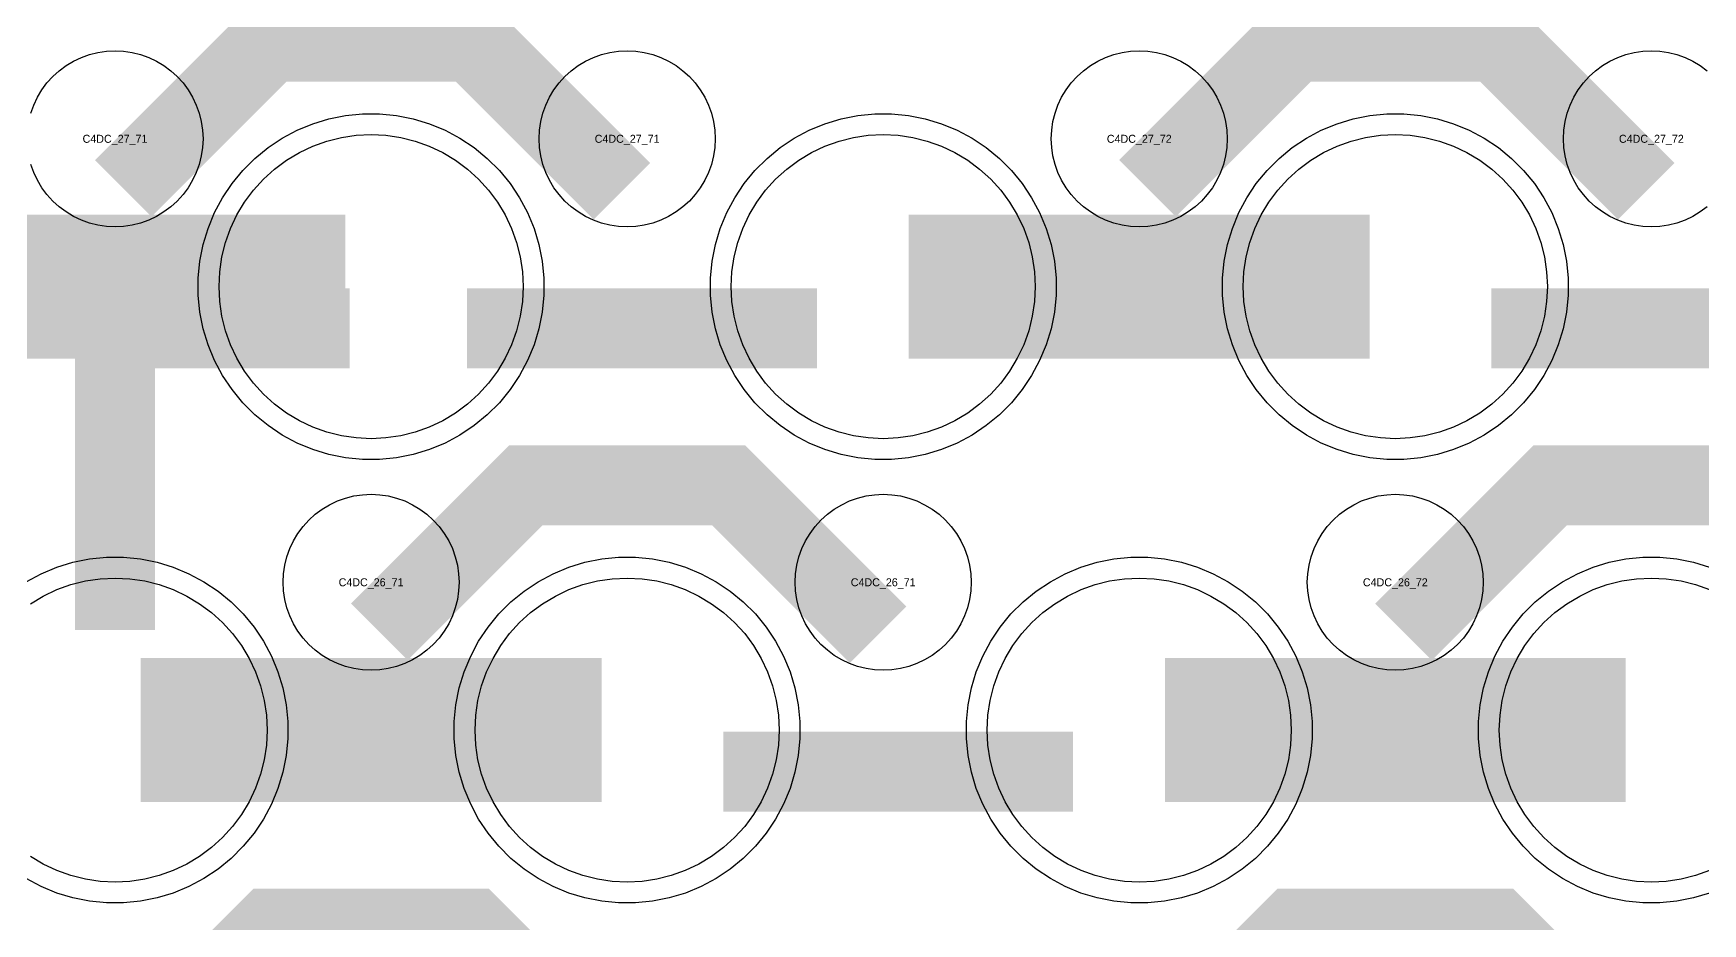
# Model space of a CAD drawing. Extents: x -11880 to 11880, y -14992 to 14992.
# Drawn here: x 10694 to 11216, y -11297 to -11019 of the extents above; entities that cross this region are included whole.
import ezdxf
from ezdxf.enums import TextEntityAlignment as Align

# ---------------------------------------------------------------- set-up
doc = ezdxf.new("R2010")
doc.units = 0
doc.header["$MEASUREMENT"] = 0
for name, color, linetype in [('GDS_775_DT_237', 138, 'CONTINUOUS'), ('RDL1_FS', 34, 'CONTINUOUS'), ('RDL_BS', 160, 'CONTINUOUS')]:
    doc.layers.add(name, color=color, linetype=linetype)

msp = doc.modelspace()

# ---------------------------------------------------------------- linework, layer by layer
at = {"layer": 'RDL1_FS', "color": 241, "true_color": 0xf7abae}
for points in [[(10800, -11145.844), (10795.343, -11145.615), (10790.732, -11144.931), (10786.209, -11143.799), (10781.819, -11142.227), (10777.605, -11140.235), (10773.605, -11137.837), (10769.86, -11135.059), (10766.406, -11131.929), (10763.276, -11128.475), (10760.498, -11124.73), (10758.1, -11120.73), (10756.108, -11116.516), (10754.536, -11112.126), (10753.404, -11107.603), (10752.72, -11102.992), (10752.491, -11098.335), (10752.72, -11093.678), (10753.404, -11089.067), (10754.536, -11084.544), (10756.108, -11080.154), (10758.1, -11075.94), (10760.498, -11071.94), (10763.276, -11068.195), (10766.406, -11064.741), (10769.86, -11061.611), (10773.605, -11058.833), (10777.605, -11056.435), (10781.819, -11054.443), (10786.209, -11052.871), (10790.732, -11051.739), (10795.343, -11051.055), (10800, -11050.826), (10804.657, -11051.055), (10809.268, -11051.739), (10813.791, -11052.871), (10818.181, -11054.443), (10822.395, -11056.435), (10826.395, -11058.833), (10830.14, -11061.611), (10833.594, -11064.741), (10836.724, -11068.195), (10839.502, -11071.94), (10841.9, -11075.94), (10843.892, -11080.154), (10845.464, -11084.544), (10846.596, -11089.067), (10847.28, -11093.678), (10847.509, -11098.335), (10847.28, -11102.992), (10846.596, -11107.603), (10845.464, -11112.126), (10843.892, -11116.516), (10841.9, -11120.73), (10839.502, -11124.73), (10836.724, -11128.475), (10833.594, -11131.929), (10830.14, -11135.059), (10826.395, -11137.837), (10822.395, -11140.235), (10818.181, -11142.227), (10813.791, -11143.799), (10809.268, -11144.931), (10804.657, -11145.615)], [(10960, -11145.844), (10955.343, -11145.615), (10950.732, -11144.931), (10946.209, -11143.799), (10941.819, -11142.227), (10937.605, -11140.235), (10933.605, -11137.837), (10929.86, -11135.059), (10926.406, -11131.929), (10923.276, -11128.475), (10920.498, -11124.73), (10918.1, -11120.73), (10916.108, -11116.516), (10914.536, -11112.126), (10913.404, -11107.603), (10912.72, -11102.992), (10912.491, -11098.335), (10912.72, -11093.678), (10913.404, -11089.067), (10914.536, -11084.544), (10916.108, -11080.154), (10918.1, -11075.94), (10920.498, -11071.94), (10923.276, -11068.195), (10926.406, -11064.741), (10929.86, -11061.611), (10933.605, -11058.833), (10937.605, -11056.435), (10941.819, -11054.443), (10946.209, -11052.871), (10950.732, -11051.739), (10955.343, -11051.055), (10960, -11050.826), (10964.657, -11051.055), (10969.268, -11051.739), (10973.791, -11052.871), (10978.181, -11054.443), (10982.395, -11056.435), (10986.395, -11058.833), (10990.14, -11061.611), (10993.594, -11064.741), (10996.724, -11068.195), (10999.502, -11071.94), (11001.9, -11075.94), (11003.892, -11080.154), (11005.464, -11084.544), (11006.596, -11089.067), (11007.28, -11093.678), (11007.509, -11098.335), (11007.28, -11102.992), (11006.596, -11107.603), (11005.464, -11112.126), (11003.892, -11116.516), (11001.9, -11120.73), (10999.502, -11124.73), (10996.724, -11128.475), (10993.594, -11131.929), (10990.14, -11135.059), (10986.395, -11137.837), (10982.395, -11140.235), (10978.181, -11142.227), (10973.791, -11143.799), (10969.268, -11144.931), (10964.657, -11145.615)], [(11120, -11145.844), (11115.343, -11145.615), (11110.732, -11144.931), (11106.209, -11143.799), (11101.819, -11142.227), (11097.605, -11140.235), (11093.605, -11137.837), (11089.86, -11135.059), (11086.406, -11131.929), (11083.276, -11128.475), (11080.498, -11124.73), (11078.1, -11120.73), (11076.108, -11116.516), (11074.536, -11112.126), (11073.404, -11107.603), (11072.72, -11102.992), (11072.491, -11098.335), (11072.72, -11093.678), (11073.404, -11089.067), (11074.536, -11084.544), (11076.108, -11080.154), (11078.1, -11075.94), (11080.498, -11071.94), (11083.276, -11068.195), (11086.406, -11064.741), (11089.86, -11061.611), (11093.605, -11058.833), (11097.605, -11056.435), (11101.819, -11054.443), (11106.209, -11052.871), (11110.732, -11051.739), (11115.343, -11051.055), (11120, -11050.826), (11124.657, -11051.055), (11129.268, -11051.739), (11133.791, -11052.871), (11138.181, -11054.443), (11142.395, -11056.435), (11146.395, -11058.833), (11150.14, -11061.611), (11153.594, -11064.741), (11156.724, -11068.195), (11159.502, -11071.94), (11161.9, -11075.94), (11163.892, -11080.154), (11165.464, -11084.544), (11166.596, -11089.067), (11167.28, -11093.678), (11167.509, -11098.335), (11167.28, -11102.992), (11166.596, -11107.603), (11165.464, -11112.126), (11163.892, -11116.516), (11161.9, -11120.73), (11159.502, -11124.73), (11156.724, -11128.475), (11153.594, -11131.929), (11150.14, -11135.059), (11146.395, -11137.837), (11142.395, -11140.235), (11138.181, -11142.227), (11133.791, -11143.799), (11129.268, -11144.931), (11124.657, -11145.615)], [(10880, -11284.409), (10875.343, -11284.18), (10870.732, -11283.496), (10866.209, -11282.364), (10861.819, -11280.792), (10857.605, -11278.8), (10853.605, -11276.402), (10849.86, -11273.624), (10846.406, -11270.494), (10843.276, -11267.04), (10840.498, -11263.295), (10838.1, -11259.295), (10836.108, -11255.081), (10834.536, -11250.691), (10833.404, -11246.168), (10832.72, -11241.557), (10832.491, -11236.9), (10832.72, -11232.243), (10833.404, -11227.632), (10834.536, -11223.109), (10836.108, -11218.719), (10838.1, -11214.505), (10840.498, -11210.505), (10843.276, -11206.76), (10846.406, -11203.306), (10849.86, -11200.176), (10853.605, -11197.398), (10857.605, -11195), (10861.819, -11193.008), (10866.209, -11191.436), (10870.732, -11190.304), (10875.343, -11189.62), (10880, -11189.391), (10884.657, -11189.62), (10889.268, -11190.304), (10893.791, -11191.436), (10898.181, -11193.008), (10902.395, -11195), (10906.395, -11197.398), (10910.14, -11200.176), (10913.594, -11203.306), (10916.724, -11206.76), (10919.502, -11210.505), (10921.9, -11214.505), (10923.892, -11218.719), (10925.464, -11223.109), (10926.596, -11227.632), (10927.28, -11232.243), (10927.509, -11236.9), (10927.28, -11241.557), (10926.596, -11246.168), (10925.464, -11250.691), (10923.892, -11255.081), (10921.9, -11259.295), (10919.502, -11263.295), (10916.724, -11267.04), (10913.594, -11270.494), (10910.14, -11273.624), (10906.395, -11276.402), (10902.395, -11278.8), (10898.181, -11280.792), (10893.791, -11282.364), (10889.268, -11283.496), (10884.657, -11284.18)], [(11040, -11284.409), (11035.343, -11284.18), (11030.732, -11283.496), (11026.209, -11282.364), (11021.819, -11280.792), (11017.605, -11278.8), (11013.605, -11276.402), (11009.86, -11273.624), (11006.406, -11270.494), (11003.276, -11267.04), (11000.498, -11263.295), (10998.1, -11259.295), (10996.108, -11255.081), (10994.536, -11250.691), (10993.404, -11246.168), (10992.72, -11241.557), (10992.491, -11236.9), (10992.72, -11232.243), (10993.404, -11227.632), (10994.536, -11223.109), (10996.108, -11218.719), (10998.1, -11214.505), (11000.498, -11210.505), (11003.276, -11206.76), (11006.406, -11203.306), (11009.86, -11200.176), (11013.605, -11197.398), (11017.605, -11195), (11021.819, -11193.008), (11026.209, -11191.436), (11030.732, -11190.304), (11035.343, -11189.62), (11040, -11189.391), (11044.657, -11189.62), (11049.268, -11190.304), (11053.791, -11191.436), (11058.181, -11193.008), (11062.395, -11195), (11066.395, -11197.398), (11070.14, -11200.176), (11073.594, -11203.306), (11076.724, -11206.76), (11079.502, -11210.505), (11081.9, -11214.505), (11083.892, -11218.719), (11085.464, -11223.109), (11086.596, -11227.632), (11087.28, -11232.243), (11087.509, -11236.9), (11087.28, -11241.557), (11086.596, -11246.168), (11085.464, -11250.691), (11083.892, -11255.081), (11081.9, -11259.295), (11079.502, -11263.295), (11076.724, -11267.04), (11073.594, -11270.494), (11070.14, -11273.624), (11066.395, -11276.402), (11062.395, -11278.8), (11058.181, -11280.792), (11053.791, -11282.364), (11049.268, -11283.496), (11044.657, -11284.18)]]:
    msp.add_lwpolyline(points, close=True, dxfattribs=at)
for points in [[(10648.002, -11098.335, 45, 45, 0), (10720.002, -11098.335, 45, 45, 0)], [(10720.002, -11098.335, 45, 45, 0), (10792.002, -11098.335, 45, 45, 0)], [(10968.002, -11098.335, 45, 45, 0), (11040.002, -11098.335, 45, 45, 0)], [(11040.002, -11098.335, 45, 45, 0), (11112.002, -11098.335, 45, 45, 0)], [(10728.002, -11236.9, 45, 45, 0), (10800.002, -11236.9, 45, 45, 0)], [(10800.002, -11236.9, 45, 45, 0), (10872.002, -11236.9, 45, 45, 0)], [(11048.002, -11236.9, 45, 45, 0), (11120.002, -11236.9, 45, 45, 0)], [(11120.002, -11236.9, 45, 45, 0), (11192.002, -11236.9, 45, 45, 0)]]:
    msp.add_lwpolyline(points, format="xyseb", dxfattribs=at)
for points in [[(10693.605, -11197.398), (10697.605, -11195), (10701.819, -11193.008), (10706.209, -11191.436), (10710.732, -11190.304), (10715.343, -11189.62), (10720, -11189.391), (10724.657, -11189.62), (10729.268, -11190.304), (10733.791, -11191.436), (10738.181, -11193.008), (10742.395, -11195), (10746.395, -11197.398), (10750.14, -11200.176), (10753.594, -11203.306), (10756.724, -11206.76), (10759.502, -11210.505), (10761.9, -11214.505), (10763.892, -11218.719), (10765.464, -11223.109), (10766.596, -11227.632), (10767.28, -11232.243), (10767.509, -11236.9), (10767.28, -11241.557), (10766.596, -11246.168), (10765.464, -11250.691), (10763.892, -11255.081), (10761.9, -11259.295), (10759.502, -11263.295), (10756.724, -11267.04), (10753.594, -11270.494), (10750.14, -11273.624), (10746.395, -11276.402), (10742.395, -11278.8), (10738.181, -11280.792), (10733.791, -11282.364), (10729.268, -11283.496), (10724.657, -11284.18), (10720, -11284.409), (10715.343, -11284.18), (10710.732, -11283.496), (10706.209, -11282.364), (10701.819, -11280.792), (10697.605, -11278.8), (10693.605, -11276.402)], [(11218.181, -11280.792), (11213.791, -11282.364), (11209.268, -11283.496), (11204.657, -11284.18), (11200, -11284.409), (11195.343, -11284.18), (11190.732, -11283.496), (11186.209, -11282.364), (11181.819, -11280.792), (11177.605, -11278.8), (11173.605, -11276.402), (11169.86, -11273.624), (11166.406, -11270.494), (11163.276, -11267.04), (11160.498, -11263.295), (11158.1, -11259.295), (11156.108, -11255.081), (11154.536, -11250.691), (11153.404, -11246.168), (11152.72, -11241.557), (11152.491, -11236.9), (11152.72, -11232.243), (11153.404, -11227.632), (11154.536, -11223.109), (11156.108, -11218.719), (11158.1, -11214.505), (11160.498, -11210.505), (11163.276, -11206.76), (11166.406, -11203.306), (11169.86, -11200.176), (11173.605, -11197.398), (11177.605, -11195), (11181.819, -11193.008), (11186.209, -11191.436), (11190.732, -11190.304), (11195.343, -11189.62), (11200, -11189.391), (11204.657, -11189.62), (11209.268, -11190.304), (11213.791, -11191.436), (11218.181, -11193.008)]]:
    msp.add_lwpolyline(points, dxfattribs=at)
at = {"layer": 'RDL_BS'}
for points in [[(10722.562, -11067.649, 25, 25, 0), (10768.377, -11021.834, 25, 25, 0), (10801.93, -11021.834, 25, 25, 0)], [(10878.401, -11068.548, 25, 25, 0), (10831.687, -11021.834, 25, 25, 0), (10801.929, -11021.834, 25, 25, 0)], [(11042.562, -11067.649, 25, 25, 0), (11088.377, -11021.834, 25, 25, 0), (11121.93, -11021.834, 25, 25, 0)], [(11198.401, -11068.548, 25, 25, 0), (11151.687, -11021.834, 25, 25, 0), (11121.929, -11021.834, 25, 25, 0)], [(10802.562, -11206.214, 25, 25, 0), (10848.377, -11160.399, 25, 25, 0), (10881.93, -11160.399, 25, 25, 0)], [(10958.401, -11207.113, 25, 25, 0), (10911.687, -11160.399, 25, 25, 0), (10881.929, -11160.399, 25, 25, 0)], [(11122.562, -11206.214, 25, 25, 0), (11168.377, -11160.399, 25, 25, 0), (11201.93, -11160.399, 25, 25, 0)], [(11278.401, -11207.113, 25, 25, 0), (11231.687, -11160.399, 25, 25, 0), (11201.929, -11160.399, 25, 25, 0)], [(10722.562, -11344.774, 25, 25, 0), (10768.377, -11298.959, 25, 25, 0), (10801.93, -11298.959, 25, 25, 0)], [(10878.401, -11345.673, 25, 25, 0), (10831.687, -11298.959, 25, 25, 0), (10801.929, -11298.959, 25, 25, 0)], [(11042.562, -11344.774, 25, 25, 0), (11088.377, -11298.959, 25, 25, 0), (11121.93, -11298.959, 25, 25, 0)], [(11198.401, -11345.673, 25, 25, 0), (11151.687, -11298.959, 25, 25, 0), (11121.929, -11298.959, 25, 25, 0)]]:
    msp.add_lwpolyline(points, format="xyseb", dxfattribs=at)
for points in [[(10693.691, -11044.163), (10694.598, -11041.628), (10695.75, -11039.191), (10697.143, -11036.867), (10698.746, -11034.704), (10700.558, -11032.705), (10702.557, -11030.893), (10704.72, -11029.29), (10707.044, -11027.897), (10709.481, -11026.745), (10712.016, -11025.838), (10714.635, -11025.181), (10717.307, -11024.785), (10720, -11024.653), (10722.693, -11024.785), (10725.365, -11025.181), (10727.984, -11025.838), (10730.519, -11026.745), (10732.956, -11027.897), (10735.28, -11029.29), (10737.443, -11030.893), (10739.442, -11032.705), (10741.254, -11034.704), (10742.857, -11036.867), (10744.25, -11039.191), (10745.402, -11041.628), (10746.309, -11044.163), (10746.966, -11046.782), (10747.362, -11049.454), (10747.494, -11052.147), (10747.362, -11054.84), (10746.966, -11057.512), (10746.309, -11060.131), (10745.402, -11062.666), (10744.25, -11065.103), (10742.857, -11067.427), (10741.254, -11069.59), (10739.442, -11071.589), (10737.443, -11073.401), (10735.28, -11075.004), (10732.956, -11076.397), (10730.519, -11077.549), (10727.984, -11078.456), (10725.365, -11079.113), (10722.693, -11079.509), (10720, -11079.641), (10717.307, -11079.509), (10714.635, -11079.113), (10712.016, -11078.456), (10709.481, -11077.549), (10707.044, -11076.397), (10704.72, -11075.004), (10702.557, -11073.401), (10700.558, -11071.589), (10698.746, -11069.59), (10697.143, -11067.427), (10695.75, -11065.103), (10694.598, -11062.666), (10693.691, -11060.131)], [(11217.443, -11073.401), (11215.28, -11075.004), (11212.956, -11076.397), (11210.519, -11077.549), (11207.984, -11078.456), (11205.365, -11079.113), (11202.693, -11079.509), (11200, -11079.641), (11197.307, -11079.509), (11194.635, -11079.113), (11192.016, -11078.456), (11189.481, -11077.549), (11187.044, -11076.397), (11184.72, -11075.004), (11182.557, -11073.401), (11180.558, -11071.589), (11178.746, -11069.59), (11177.143, -11067.427), (11175.75, -11065.103), (11174.598, -11062.666), (11173.691, -11060.131), (11173.034, -11057.512), (11172.638, -11054.84), (11172.506, -11052.147), (11172.638, -11049.454), (11173.034, -11046.782), (11173.691, -11044.163), (11174.598, -11041.628), (11175.75, -11039.191), (11177.143, -11036.867), (11178.746, -11034.704), (11180.558, -11032.705), (11182.557, -11030.893), (11184.72, -11029.29), (11187.044, -11027.897), (11189.481, -11026.745), (11192.016, -11025.838), (11194.635, -11025.181), (11197.307, -11024.785), (11200, -11024.653), (11202.693, -11024.785), (11205.365, -11025.181), (11207.984, -11025.838), (11210.519, -11026.745), (11212.956, -11027.897), (11215.28, -11029.29), (11217.443, -11030.893)]]:
    msp.add_lwpolyline(points, dxfattribs=at)
for points in [[(10880, -11079.641), (10877.307, -11079.509), (10874.635, -11079.113), (10872.016, -11078.456), (10869.481, -11077.549), (10867.044, -11076.397), (10864.72, -11075.004), (10862.557, -11073.401), (10860.558, -11071.589), (10858.746, -11069.59), (10857.143, -11067.427), (10855.75, -11065.103), (10854.598, -11062.666), (10853.691, -11060.131), (10853.034, -11057.512), (10852.638, -11054.84), (10852.506, -11052.147), (10852.638, -11049.454), (10853.034, -11046.782), (10853.691, -11044.163), (10854.598, -11041.628), (10855.75, -11039.191), (10857.143, -11036.867), (10858.746, -11034.704), (10860.558, -11032.705), (10862.557, -11030.893), (10864.72, -11029.29), (10867.044, -11027.897), (10869.481, -11026.745), (10872.016, -11025.838), (10874.635, -11025.181), (10877.307, -11024.785), (10880, -11024.653), (10882.693, -11024.785), (10885.365, -11025.181), (10887.984, -11025.838), (10890.519, -11026.745), (10892.956, -11027.897), (10895.28, -11029.29), (10897.443, -11030.893), (10899.442, -11032.705), (10901.254, -11034.704), (10902.857, -11036.867), (10904.25, -11039.191), (10905.402, -11041.628), (10906.309, -11044.163), (10906.966, -11046.782), (10907.362, -11049.454), (10907.494, -11052.147), (10907.362, -11054.84), (10906.966, -11057.512), (10906.309, -11060.131), (10905.402, -11062.666), (10904.25, -11065.103), (10902.857, -11067.427), (10901.254, -11069.59), (10899.442, -11071.589), (10897.443, -11073.401), (10895.28, -11075.004), (10892.956, -11076.397), (10890.519, -11077.549), (10887.984, -11078.456), (10885.365, -11079.113), (10882.693, -11079.509)], [(11040, -11079.641), (11037.307, -11079.509), (11034.635, -11079.113), (11032.016, -11078.456), (11029.481, -11077.549), (11027.044, -11076.397), (11024.72, -11075.004), (11022.557, -11073.401), (11020.558, -11071.589), (11018.746, -11069.59), (11017.143, -11067.427), (11015.75, -11065.103), (11014.598, -11062.666), (11013.691, -11060.131), (11013.034, -11057.512), (11012.638, -11054.84), (11012.506, -11052.147), (11012.638, -11049.454), (11013.034, -11046.782), (11013.691, -11044.163), (11014.598, -11041.628), (11015.75, -11039.191), (11017.143, -11036.867), (11018.746, -11034.704), (11020.558, -11032.705), (11022.557, -11030.893), (11024.72, -11029.29), (11027.044, -11027.897), (11029.481, -11026.745), (11032.016, -11025.838), (11034.635, -11025.181), (11037.307, -11024.785), (11040, -11024.653), (11042.693, -11024.785), (11045.365, -11025.181), (11047.984, -11025.838), (11050.519, -11026.745), (11052.956, -11027.897), (11055.28, -11029.29), (11057.443, -11030.893), (11059.442, -11032.705), (11061.254, -11034.704), (11062.857, -11036.867), (11064.25, -11039.191), (11065.402, -11041.628), (11066.309, -11044.163), (11066.966, -11046.782), (11067.362, -11049.454), (11067.494, -11052.147), (11067.362, -11054.84), (11066.966, -11057.512), (11066.309, -11060.131), (11065.402, -11062.666), (11064.25, -11065.103), (11062.857, -11067.427), (11061.254, -11069.59), (11059.442, -11071.589), (11057.443, -11073.401), (11055.28, -11075.004), (11052.956, -11076.397), (11050.519, -11077.549), (11047.984, -11078.456), (11045.365, -11079.113), (11042.693, -11079.509)], [(10800, -11218.206), (10797.307, -11218.074), (10794.635, -11217.678), (10792.016, -11217.021), (10789.481, -11216.114), (10787.044, -11214.962), (10784.72, -11213.569), (10782.557, -11211.966), (10780.558, -11210.154), (10778.746, -11208.155), (10777.143, -11205.992), (10775.75, -11203.668), (10774.598, -11201.231), (10773.691, -11198.696), (10773.034, -11196.077), (10772.638, -11193.405), (10772.506, -11190.712), (10772.638, -11188.019), (10773.034, -11185.347), (10773.691, -11182.728), (10774.598, -11180.193), (10775.75, -11177.756), (10777.143, -11175.432), (10778.746, -11173.269), (10780.558, -11171.27), (10782.557, -11169.458), (10784.72, -11167.855), (10787.044, -11166.462), (10789.481, -11165.31), (10792.016, -11164.403), (10794.635, -11163.746), (10797.307, -11163.35), (10800, -11163.218), (10802.693, -11163.35), (10805.365, -11163.746), (10807.984, -11164.403), (10810.519, -11165.31), (10812.956, -11166.462), (10815.28, -11167.855), (10817.443, -11169.458), (10819.442, -11171.27), (10821.254, -11173.269), (10822.857, -11175.432), (10824.25, -11177.756), (10825.402, -11180.193), (10826.309, -11182.728), (10826.966, -11185.347), (10827.362, -11188.019), (10827.494, -11190.712), (10827.362, -11193.405), (10826.966, -11196.077), (10826.309, -11198.696), (10825.402, -11201.231), (10824.25, -11203.668), (10822.857, -11205.992), (10821.254, -11208.155), (10819.442, -11210.154), (10817.443, -11211.966), (10815.28, -11213.569), (10812.956, -11214.962), (10810.519, -11216.114), (10807.984, -11217.021), (10805.365, -11217.678), (10802.693, -11218.074)], [(10960, -11218.206), (10957.307, -11218.074), (10954.635, -11217.678), (10952.016, -11217.021), (10949.481, -11216.114), (10947.044, -11214.962), (10944.72, -11213.569), (10942.557, -11211.966), (10940.558, -11210.154), (10938.746, -11208.155), (10937.143, -11205.992), (10935.75, -11203.668), (10934.598, -11201.231), (10933.691, -11198.696), (10933.034, -11196.077), (10932.638, -11193.405), (10932.506, -11190.712), (10932.638, -11188.019), (10933.034, -11185.347), (10933.691, -11182.728), (10934.598, -11180.193), (10935.75, -11177.756), (10937.143, -11175.432), (10938.746, -11173.269), (10940.558, -11171.27), (10942.557, -11169.458), (10944.72, -11167.855), (10947.044, -11166.462), (10949.481, -11165.31), (10952.016, -11164.403), (10954.635, -11163.746), (10957.307, -11163.35), (10960, -11163.218), (10962.693, -11163.35), (10965.365, -11163.746), (10967.984, -11164.403), (10970.519, -11165.31), (10972.956, -11166.462), (10975.28, -11167.855), (10977.443, -11169.458), (10979.442, -11171.27), (10981.254, -11173.269), (10982.857, -11175.432), (10984.25, -11177.756), (10985.402, -11180.193), (10986.309, -11182.728), (10986.966, -11185.347), (10987.362, -11188.019), (10987.494, -11190.712), (10987.362, -11193.405), (10986.966, -11196.077), (10986.309, -11198.696), (10985.402, -11201.231), (10984.25, -11203.668), (10982.857, -11205.992), (10981.254, -11208.155), (10979.442, -11210.154), (10977.443, -11211.966), (10975.28, -11213.569), (10972.956, -11214.962), (10970.519, -11216.114), (10967.984, -11217.021), (10965.365, -11217.678), (10962.693, -11218.074)], [(11120, -11218.206), (11117.307, -11218.074), (11114.635, -11217.678), (11112.016, -11217.021), (11109.481, -11216.114), (11107.044, -11214.962), (11104.72, -11213.569), (11102.557, -11211.966), (11100.558, -11210.154), (11098.746, -11208.155), (11097.143, -11205.992), (11095.75, -11203.668), (11094.598, -11201.231), (11093.691, -11198.696), (11093.034, -11196.077), (11092.638, -11193.405), (11092.506, -11190.712), (11092.638, -11188.019), (11093.034, -11185.347), (11093.691, -11182.728), (11094.598, -11180.193), (11095.75, -11177.756), (11097.143, -11175.432), (11098.746, -11173.269), (11100.558, -11171.27), (11102.557, -11169.458), (11104.72, -11167.855), (11107.044, -11166.462), (11109.481, -11165.31), (11112.016, -11164.403), (11114.635, -11163.746), (11117.307, -11163.35), (11120, -11163.218), (11122.693, -11163.35), (11125.365, -11163.746), (11127.984, -11164.403), (11130.519, -11165.31), (11132.956, -11166.462), (11135.28, -11167.855), (11137.443, -11169.458), (11139.442, -11171.27), (11141.254, -11173.269), (11142.857, -11175.432), (11144.25, -11177.756), (11145.402, -11180.193), (11146.309, -11182.728), (11146.966, -11185.347), (11147.362, -11188.019), (11147.494, -11190.712), (11147.362, -11193.405), (11146.966, -11196.077), (11146.309, -11198.696), (11145.402, -11201.231), (11144.25, -11203.668), (11142.857, -11205.992), (11141.254, -11208.155), (11139.442, -11210.154), (11137.443, -11211.966), (11135.28, -11213.569), (11132.956, -11214.962), (11130.519, -11216.114), (11127.984, -11217.021), (11125.365, -11217.678), (11122.693, -11218.074)]]:
    msp.add_lwpolyline(points, close=True, dxfattribs=at)
at = {"layer": 'RDL_BS', "color": 241, "true_color": 0xf7abae}
for points in [[(10797.356, -11152.335), (10792.062, -11151.818), (10786.835, -11150.772), (10781.795, -11149.241), (10776.885, -11147.21), (10772.223, -11144.718), (10767.809, -11141.771), (10763.708, -11138.409), (10759.926, -11134.627), (10756.564, -11130.526), (10753.617, -11126.112), (10751.125, -11121.45), (10749.094, -11116.54), (10747.563, -11111.5), (10746.517, -11106.273), (10746, -11100.979), (10746, -11095.691), (10746.517, -11090.397), (10747.563, -11085.17), (10749.094, -11080.13), (10751.125, -11075.22), (10753.617, -11070.558), (10756.564, -11066.144), (10759.926, -11062.043), (10763.708, -11058.261), (10767.809, -11054.899), (10772.223, -11051.952), (10776.885, -11049.46), (10781.795, -11047.429), (10786.835, -11045.898), (10792.062, -11044.852), (10797.356, -11044.335), (10802.644, -11044.335), (10807.938, -11044.852), (10813.165, -11045.898), (10818.205, -11047.429), (10823.115, -11049.46), (10827.777, -11051.952), (10832.191, -11054.899), (10836.292, -11058.261), (10840.074, -11062.043), (10843.436, -11066.144), (10846.383, -11070.558), (10848.875, -11075.22), (10850.906, -11080.13), (10852.437, -11085.17), (10853.483, -11090.397), (10854, -11095.691), (10854, -11100.979), (10853.483, -11106.273), (10852.437, -11111.5), (10850.906, -11116.54), (10848.875, -11121.45), (10846.383, -11126.112), (10843.436, -11130.526), (10840.074, -11134.627), (10836.292, -11138.409), (10832.191, -11141.771), (10827.777, -11144.718), (10823.115, -11147.21), (10818.205, -11149.241), (10813.165, -11150.772), (10807.938, -11151.818), (10802.644, -11152.335)], [(10957.356, -11152.335), (10952.062, -11151.818), (10946.835, -11150.772), (10941.795, -11149.241), (10936.885, -11147.21), (10932.223, -11144.718), (10927.809, -11141.771), (10923.708, -11138.409), (10919.926, -11134.627), (10916.564, -11130.526), (10913.617, -11126.112), (10911.125, -11121.45), (10909.094, -11116.54), (10907.563, -11111.5), (10906.517, -11106.273), (10906, -11100.979), (10906, -11095.691), (10906.517, -11090.397), (10907.563, -11085.17), (10909.094, -11080.13), (10911.125, -11075.22), (10913.617, -11070.558), (10916.564, -11066.144), (10919.926, -11062.043), (10923.708, -11058.261), (10927.809, -11054.899), (10932.223, -11051.952), (10936.885, -11049.46), (10941.795, -11047.429), (10946.835, -11045.898), (10952.062, -11044.852), (10957.356, -11044.335), (10962.644, -11044.335), (10967.938, -11044.852), (10973.165, -11045.898), (10978.205, -11047.429), (10983.115, -11049.46), (10987.777, -11051.952), (10992.191, -11054.899), (10996.292, -11058.261), (11000.074, -11062.043), (11003.436, -11066.144), (11006.383, -11070.558), (11008.875, -11075.22), (11010.906, -11080.13), (11012.437, -11085.17), (11013.483, -11090.397), (11014, -11095.691), (11014, -11100.979), (11013.483, -11106.273), (11012.437, -11111.5), (11010.906, -11116.54), (11008.875, -11121.45), (11006.383, -11126.112), (11003.436, -11130.526), (11000.074, -11134.627), (10996.292, -11138.409), (10992.191, -11141.771), (10987.777, -11144.718), (10983.115, -11147.21), (10978.205, -11149.241), (10973.165, -11150.772), (10967.938, -11151.818), (10962.644, -11152.335)], [(11117.356, -11152.335), (11112.062, -11151.818), (11106.835, -11150.772), (11101.795, -11149.241), (11096.885, -11147.21), (11092.223, -11144.718), (11087.809, -11141.771), (11083.708, -11138.409), (11079.926, -11134.627), (11076.564, -11130.526), (11073.617, -11126.112), (11071.125, -11121.45), (11069.094, -11116.54), (11067.563, -11111.5), (11066.517, -11106.273), (11066, -11100.979), (11066, -11095.691), (11066.517, -11090.397), (11067.563, -11085.17), (11069.094, -11080.13), (11071.125, -11075.22), (11073.617, -11070.558), (11076.564, -11066.144), (11079.926, -11062.043), (11083.708, -11058.261), (11087.809, -11054.899), (11092.223, -11051.952), (11096.885, -11049.46), (11101.795, -11047.429), (11106.835, -11045.898), (11112.062, -11044.852), (11117.356, -11044.335), (11122.644, -11044.335), (11127.938, -11044.852), (11133.165, -11045.898), (11138.205, -11047.429), (11143.115, -11049.46), (11147.777, -11051.952), (11152.191, -11054.899), (11156.292, -11058.261), (11160.074, -11062.043), (11163.436, -11066.144), (11166.383, -11070.558), (11168.875, -11075.22), (11170.906, -11080.13), (11172.437, -11085.17), (11173.483, -11090.397), (11174, -11095.691), (11174, -11100.979), (11173.483, -11106.273), (11172.437, -11111.5), (11170.906, -11116.54), (11168.875, -11121.45), (11166.383, -11126.112), (11163.436, -11130.526), (11160.074, -11134.627), (11156.292, -11138.409), (11152.191, -11141.771), (11147.777, -11144.718), (11143.115, -11147.21), (11138.205, -11149.241), (11133.165, -11150.772), (11127.938, -11151.818), (11122.644, -11152.335)], [(10877.356, -11290.9), (10872.062, -11290.383), (10866.835, -11289.337), (10861.795, -11287.806), (10856.885, -11285.775), (10852.223, -11283.283), (10847.809, -11280.336), (10843.708, -11276.974), (10839.926, -11273.192), (10836.564, -11269.091), (10833.617, -11264.677), (10831.125, -11260.015), (10829.094, -11255.105), (10827.563, -11250.065), (10826.517, -11244.838), (10826, -11239.544), (10826, -11234.256), (10826.517, -11228.962), (10827.563, -11223.735), (10829.094, -11218.695), (10831.125, -11213.785), (10833.617, -11209.123), (10836.564, -11204.709), (10839.926, -11200.608), (10843.708, -11196.826), (10847.809, -11193.464), (10852.223, -11190.517), (10856.885, -11188.025), (10861.795, -11185.994), (10866.835, -11184.463), (10872.062, -11183.417), (10877.356, -11182.9), (10882.644, -11182.9), (10887.938, -11183.417), (10893.165, -11184.463), (10898.205, -11185.994), (10903.115, -11188.025), (10907.777, -11190.517), (10912.191, -11193.464), (10916.292, -11196.826), (10920.074, -11200.608), (10923.436, -11204.709), (10926.383, -11209.123), (10928.875, -11213.785), (10930.906, -11218.695), (10932.437, -11223.735), (10933.483, -11228.962), (10934, -11234.256), (10934, -11239.544), (10933.483, -11244.838), (10932.437, -11250.065), (10930.906, -11255.105), (10928.875, -11260.015), (10926.383, -11264.677), (10923.436, -11269.091), (10920.074, -11273.192), (10916.292, -11276.974), (10912.191, -11280.336), (10907.777, -11283.283), (10903.115, -11285.775), (10898.205, -11287.806), (10893.165, -11289.337), (10887.938, -11290.383), (10882.644, -11290.9)], [(11037.356, -11290.9), (11032.062, -11290.383), (11026.835, -11289.337), (11021.795, -11287.806), (11016.885, -11285.775), (11012.223, -11283.283), (11007.809, -11280.336), (11003.708, -11276.974), (10999.926, -11273.192), (10996.564, -11269.091), (10993.617, -11264.677), (10991.125, -11260.015), (10989.094, -11255.105), (10987.563, -11250.065), (10986.517, -11244.838), (10986, -11239.544), (10986, -11234.256), (10986.517, -11228.962), (10987.563, -11223.735), (10989.094, -11218.695), (10991.125, -11213.785), (10993.617, -11209.123), (10996.564, -11204.709), (10999.926, -11200.608), (11003.708, -11196.826), (11007.809, -11193.464), (11012.223, -11190.517), (11016.885, -11188.025), (11021.795, -11185.994), (11026.835, -11184.463), (11032.062, -11183.417), (11037.356, -11182.9), (11042.644, -11182.9), (11047.938, -11183.417), (11053.165, -11184.463), (11058.205, -11185.994), (11063.115, -11188.025), (11067.777, -11190.517), (11072.191, -11193.464), (11076.292, -11196.826), (11080.074, -11200.608), (11083.436, -11204.709), (11086.383, -11209.123), (11088.875, -11213.785), (11090.906, -11218.695), (11092.437, -11223.735), (11093.483, -11228.962), (11094, -11234.256), (11094, -11239.544), (11093.483, -11244.838), (11092.437, -11250.065), (11090.906, -11255.105), (11088.875, -11260.015), (11086.383, -11264.677), (11083.436, -11269.091), (11080.074, -11273.192), (11076.292, -11276.974), (11072.191, -11280.336), (11067.777, -11283.283), (11063.115, -11285.775), (11058.205, -11287.806), (11053.165, -11289.337), (11047.938, -11290.383), (11042.644, -11290.9)]]:
    msp.add_lwpolyline(points, close=True, dxfattribs=at)
for points in [[(10720, -11205.63, 25, 25, 0), (10720, -11098.853, 25, 25, 0)], [(10720, -11205.63, 25, 25, 0), (10720, -11098.853, 25, 25, 0)], [(10707.5, -11111.353, 25, 25, 0), (10772.167, -11111.353, 25, 25, 0)], [(10707.5, -11111.353, 25, 25, 0), (10793.333, -11111.353, 25, 25, 0)], [(10830.016, -11111.348, 25, 25, 0), (10939.281, -11111.348, 25, 25, 0)], [(11150.016, -11111.348, 25, 25, 0), (11259.281, -11111.348, 25, 25, 0)], [(10910.016, -11249.913, 25, 25, 0), (11019.281, -11249.913, 25, 25, 0)]]:
    msp.add_lwpolyline(points, format="xyseb", dxfattribs=at)
for points in [[(10692.223, -11190.517), (10696.885, -11188.025), (10701.795, -11185.994), (10706.835, -11184.463), (10712.062, -11183.417), (10717.356, -11182.9), (10722.644, -11182.9), (10727.938, -11183.417), (10733.165, -11184.463), (10738.205, -11185.994), (10743.115, -11188.025), (10747.777, -11190.517), (10752.191, -11193.464), (10756.292, -11196.826), (10760.074, -11200.608), (10763.436, -11204.709), (10766.383, -11209.123), (10768.875, -11213.785), (10770.906, -11218.695), (10772.437, -11223.735), (10773.483, -11228.962), (10774, -11234.256), (10774, -11239.544), (10773.483, -11244.838), (10772.437, -11250.065), (10770.906, -11255.105), (10768.875, -11260.015), (10766.383, -11264.677), (10763.436, -11269.091), (10760.074, -11273.192), (10756.292, -11276.974), (10752.191, -11280.336), (10747.777, -11283.283), (10743.115, -11285.775), (10738.205, -11287.806), (10733.165, -11289.337), (10727.938, -11290.383), (10722.644, -11290.9), (10717.356, -11290.9), (10712.062, -11290.383), (10706.835, -11289.337), (10701.795, -11287.806), (10696.885, -11285.775), (10692.223, -11283.283)], [(11218.205, -11287.806), (11213.165, -11289.337), (11207.938, -11290.383), (11202.644, -11290.9), (11197.356, -11290.9), (11192.062, -11290.383), (11186.835, -11289.337), (11181.795, -11287.806), (11176.885, -11285.775), (11172.223, -11283.283), (11167.809, -11280.336), (11163.708, -11276.974), (11159.926, -11273.192), (11156.564, -11269.091), (11153.617, -11264.677), (11151.125, -11260.015), (11149.094, -11255.105), (11147.563, -11250.065), (11146.517, -11244.838), (11146, -11239.544), (11146, -11234.256), (11146.517, -11228.962), (11147.563, -11223.735), (11149.094, -11218.695), (11151.125, -11213.785), (11153.617, -11209.123), (11156.564, -11204.709), (11159.926, -11200.608), (11163.708, -11196.826), (11167.809, -11193.464), (11172.223, -11190.517), (11176.885, -11188.025), (11181.795, -11185.994), (11186.835, -11184.463), (11192.062, -11183.417), (11197.356, -11182.9), (11202.644, -11182.9), (11207.938, -11183.417), (11213.165, -11184.463), (11218.205, -11185.994)]]:
    msp.add_lwpolyline(points, dxfattribs=at)

# ---------------------------------------------------------------- texts
at = {"layer": 'GDS_775_DT_237'}
for s, p in [('C4DC_27_71', (10720, -11052.147)), ('C4DC_27_71', (10720, -11052.147)), ('C4DC_27_71', (10880, -11052.147)), ('C4DC_27_71', (10880, -11052.147)), ('C4DC_27_72', (11040, -11052.147)), ('C4DC_27_72', (11040, -11052.147)), ('C4DC_27_72', (11200, -11052.147)), ('C4DC_27_72', (11200, -11052.147)), ('C4DC_26_71', (10800, -11190.712)), ('C4DC_26_71', (10800, -11190.712)), ('C4DC_26_71', (10960, -11190.712)), ('C4DC_26_71', (10960, -11190.712)), ('C4DC_26_72', (11120, -11190.712)), ('C4DC_26_72', (11120, -11190.712))]:
    msp.add_text(s, height=2.5, dxfattribs=at).set_placement(p, align=Align.MIDDLE_CENTER)

doc.saveas('drawing.dxf')
